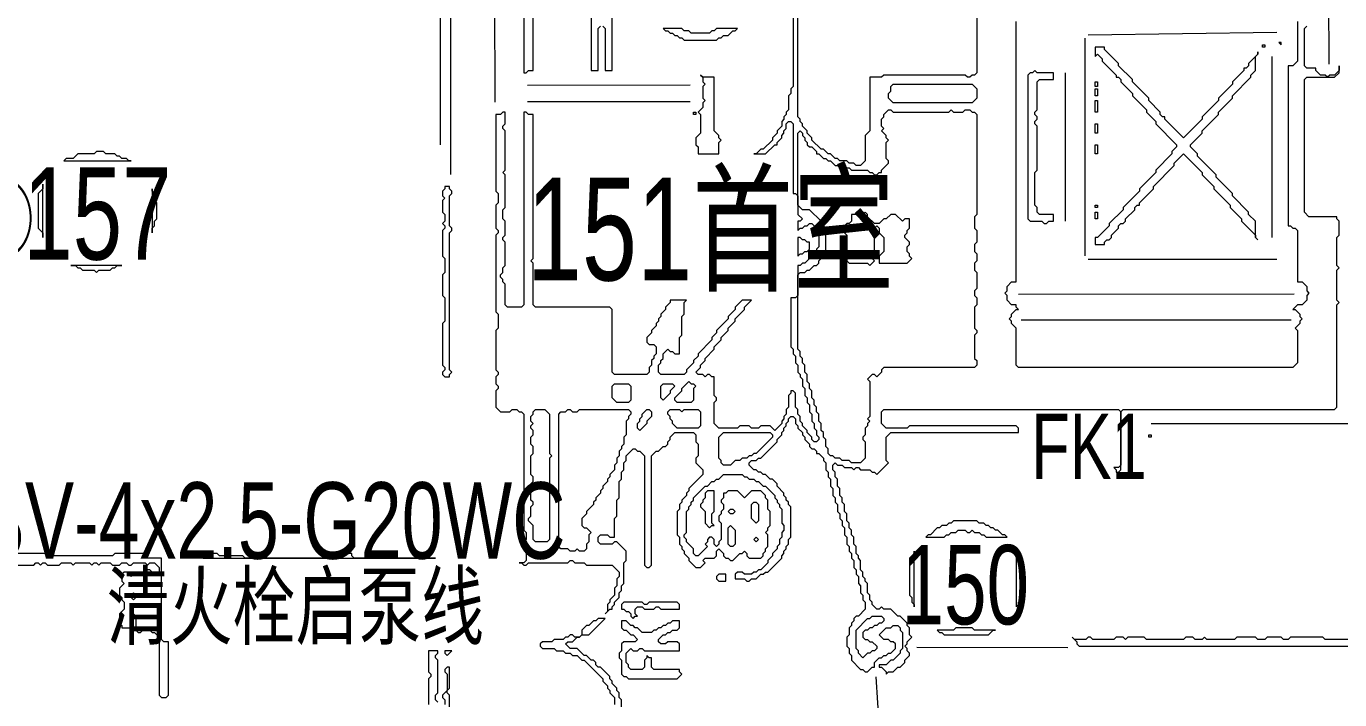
# Model space of a CAD drawing. Extents: x 25 to 4929, y 26 to 3478.
# Drawn here: x 1100 to 1665, y 1575 to 1865 of the extents above; entities that cross this region are included whole.
import ezdxf

# ---------------------------------------------------------------- set-up
doc = ezdxf.new("R2010")
doc.units = 0
for name, color, linetype, lineweight in [('OCR_TEXT', 6, 'Continuous', 0), ('TRACE_CURVE', 6, 'Continuous', 0), ('TRACE_STRAIGHT', 5, 'Continuous', 0), ('TRACE_TEXT_SYMBOL', 6, 'Continuous', 0)]:
    doc.layers.add(name, color=color, linetype=linetype, lineweight=lineweight)
doc.styles.add('wqy-unicode', font='wqy-unicode.lff')

msp = doc.modelspace()

# ---------------------------------------------------------------- linework, layer by layer
at = {"layer": 'TRACE_CURVE', "color": 6}
for points in [[(1430, 1875), (1430, 1839), (1429, 1838), (1429, 1836), (1428, 1835), (1428, 1829), (1427, 1828), (1427, 1827), (1426, 1826), (1426, 1825), (1425, 1824), (1425, 1822), (1423, 1820), (1423, 1819), (1421, 1817), (1421, 1816), (1417, 1812), (1416, 1812), (1414, 1810), (1413, 1810), (1418, 1810), (1422, 1814), (1423, 1814), (1423, 1815), (1425, 1817), (1425, 1818), (1426, 1819), (1426, 1820), (1427, 1821), (1427, 1823), (1428, 1824), (1429, 1824), (1430, 1823)], [(1509, 1875), (1509, 1845), (1508, 1844), (1507, 1844), (1506, 1843), (1505, 1843), (1504, 1844), (1469, 1844), (1468, 1843), (1463, 1843), (1463, 1820), (1461, 1818), (1461, 1807), (1459, 1805), (1457, 1805), (1456, 1806), (1454, 1806), (1453, 1807), (1450, 1807), (1449, 1808), (1448, 1808), (1446, 1810), (1445, 1810), (1443, 1812), (1442, 1812), (1438, 1816), (1438, 1817), (1436, 1819), (1436, 1820), (1434, 1822), (1434, 1823), (1433, 1824), (1433, 1825), (1432, 1826), (1432, 1875)], [(1524, 1741), (1526, 1743), (1527, 1743), (1526, 1744), (1526, 1745), (1524, 1745), (1522, 1747), (1522, 1749), (1521, 1750), (1522, 1751), (1522, 1753), (1524, 1755), (1526, 1755), (1526, 1867)], [(1647, 1867), (1647, 1850), (1645, 1848), (1643, 1848), (1643, 1779), (1644, 1779), (1645, 1778), (1646, 1778), (1647, 1777), (1647, 1755), (1649, 1755), (1651, 1753), (1651, 1751), (1652, 1750), (1651, 1749), (1651, 1747), (1649, 1745), (1647, 1745), (1645, 1743), (1646, 1743), (1648, 1741), (1648, 1740), (1649, 1739), (1648, 1738), (1648, 1737), (1646, 1735), (1647, 1734), (1647, 1720), (1645, 1718), (1527, 1718), (1526, 1719), (1526, 1735), (1524, 1737), (1524, 1738), (1523, 1739), (1524, 1740), (1524, 1741)], [(1650, 1842), (1651, 1843), (1663, 1843), (1665, 1845), (1665, 1848), (1665, 1846), (1663, 1844), (1661, 1844), (1660, 1843), (1659, 1844), (1657, 1844), (1655, 1846), (1655, 1847), (1651, 1847), (1650, 1848), (1650, 1864), (1651, 1865)], [(1452, 1659), (1451, 1660), (1451, 1662), (1450, 1663), (1450, 1666), (1449, 1667), (1449, 1670), (1448, 1671), (1448, 1673), (1447, 1674), (1447, 1676), (1448, 1677), (1449, 1676), (1451, 1676), (1452, 1675), (1455, 1675), (1456, 1674), (1457, 1675), (1458, 1675), (1459, 1674), (1463, 1674), (1464, 1673), (1465, 1673), (1466, 1672), (1471, 1677), (1470, 1678), (1470, 1688), (1472, 1690), (1527, 1690), (1527, 1692), (1526, 1693), (1480, 1693), (1479, 1692), (1470, 1692), (1468, 1694), (1468, 1699), (1469, 1700), (1570, 1700), (1571, 1699), (1571, 1676), (1570, 1675), (1568, 1675), (1569, 1674), (1569, 1673), (1570, 1673), (1571, 1674), (1571, 1699), (1572, 1700), (1663, 1700), (1664, 1701), (1664, 1745), (1665, 1746), (1664, 1747), (1664, 1760), (1665, 1761), (1664, 1762), (1664, 1774), (1665, 1775), (1665, 1781), (1664, 1782), (1664, 1783), (1652, 1783), (1650, 1785), (1650, 1842)], [(1307, 1744), (1306, 1745), (1306, 1754), (1305, 1755), (1305, 1756), (1304, 1757), (1304, 1758), (1305, 1759), (1305, 1761), (1306, 1762), (1306, 1772), (1305, 1773), (1305, 1774), (1306, 1775), (1306, 1781), (1305, 1782), (1305, 1786), (1306, 1787), (1306, 1801), (1305, 1802), (1306, 1803), (1306, 1820), (1305, 1821), (1305, 1822), (1306, 1823), (1306, 1828), (1305, 1828), (1304, 1827), (1302, 1827), (1302, 1794), (1303, 1793), (1303, 1789), (1302, 1788), (1302, 1778), (1303, 1777), (1303, 1776), (1302, 1775), (1302, 1742), (1303, 1741), (1303, 1735), (1302, 1734), (1302, 1717), (1303, 1716), (1303, 1715), (1302, 1714), (1302, 1711), (1303, 1710), (1303, 1709), (1302, 1708), (1302, 1701), (1304, 1699), (1308, 1699), (1309, 1700), (1311, 1700), (1312, 1699), (1313, 1699), (1314, 1698), (1314, 1648), (1315, 1647), (1315, 1644), (1314, 1643), (1314, 1640), (1315, 1639), (1315, 1635)], [(1387, 1721), (1387, 1720), (1384, 1717), (1384, 1716), (1383, 1715), (1373, 1715), (1372, 1716), (1372, 1719), (1373, 1720), (1373, 1721), (1374, 1722), (1374, 1724), (1376, 1726), (1377, 1725), (1378, 1725), (1379, 1724), (1381, 1724), (1381, 1731), (1382, 1732), (1382, 1740), (1383, 1741), (1383, 1746), (1384, 1747), (1377, 1747), (1377, 1746), (1375, 1744), (1375, 1743), (1373, 1741), (1373, 1740), (1372, 1739), (1372, 1738), (1371, 1737), (1371, 1736), (1369, 1734), (1369, 1733), (1367, 1731), (1367, 1729), (1368, 1728), (1370, 1728), (1371, 1727), (1371, 1724), (1370, 1723), (1370, 1722), (1369, 1721), (1369, 1719), (1368, 1718), (1368, 1716), (1367, 1715), (1353, 1715), (1352, 1716), (1352, 1743), (1351, 1744), (1319, 1744), (1318, 1745), (1318, 1763), (1317, 1764), (1318, 1765), (1318, 1827), (1316, 1827), (1315, 1828), (1314, 1828), (1314, 1745), (1313, 1744), (1307, 1744)], [(1446, 1807), (1448, 1805), (1449, 1805), (1450, 1804), (1454, 1804), (1455, 1803), (1462, 1803), (1463, 1802), (1464, 1802), (1465, 1801), (1466, 1801), (1467, 1802), (1468, 1802), (1468, 1803), (1471, 1806), (1471, 1807), (1470, 1808), (1470, 1815), (1471, 1816), (1470, 1817), (1470, 1818), (1468, 1820), (1469, 1821), (1468, 1822), (1468, 1825), (1469, 1826), (1469, 1827), (1471, 1829)], [(1471, 1829), (1472, 1829), (1473, 1828), (1497, 1828), (1498, 1829), (1499, 1828), (1503, 1828), (1504, 1829), (1506, 1829), (1507, 1828), (1508, 1828), (1509, 1827), (1509, 1784), (1508, 1783), (1508, 1778), (1509, 1777), (1509, 1772), (1508, 1771), (1508, 1768), (1509, 1767), (1509, 1764), (1508, 1763), (1508, 1760), (1509, 1759), (1509, 1752), (1508, 1751), (1508, 1749), (1509, 1748), (1509, 1745), (1508, 1744), (1508, 1735), (1509, 1734), (1509, 1733), (1508, 1732), (1508, 1722), (1509, 1721), (1509, 1719), (1508, 1718), (1469, 1718), (1468, 1717), (1468, 1716), (1466, 1714), (1465, 1715), (1464, 1715), (1462, 1713), (1463, 1712), (1463, 1697), (1462, 1696), (1463, 1695), (1462, 1694), (1462, 1693), (1461, 1692), (1461, 1689), (1460, 1688), (1460, 1687), (1461, 1686), (1461, 1679), (1459, 1677), (1455, 1677), (1454, 1678), (1451, 1678), (1450, 1679), (1448, 1679), (1447, 1680)], [(1430, 1823), (1430, 1793), (1431, 1793), (1432, 1792), (1432, 1784), (1434, 1782), (1433, 1781), (1432, 1781), (1432, 1777), (1433, 1778), (1434, 1778), (1435, 1779), (1436, 1779), (1437, 1780), (1438, 1780), (1440, 1778), (1440, 1777), (1441, 1776), (1441, 1770), (1440, 1769), (1440, 1768), (1435, 1763), (1434, 1763), (1433, 1762), (1432, 1762), (1432, 1749), (1431, 1748), (1429, 1748), (1429, 1727), (1430, 1726), (1430, 1724), (1431, 1723), (1431, 1720), (1432, 1719), (1432, 1716), (1433, 1715), (1433, 1714), (1434, 1713), (1434, 1710), (1435, 1709), (1435, 1706), (1436, 1705), (1436, 1703), (1437, 1702), (1437, 1699), (1438, 1698), (1438, 1695), (1439, 1694), (1439, 1692), (1440, 1691), (1440, 1689), (1441, 1688), (1441, 1687), (1440, 1686), (1439, 1686), (1438, 1687), (1438, 1688), (1436, 1690), (1436, 1691), (1434, 1693), (1434, 1694), (1433, 1695), (1433, 1697), (1432, 1698)], [(1447, 1680), (1446, 1680), (1445, 1681), (1445, 1683), (1444, 1684), (1444, 1687), (1443, 1688), (1443, 1690), (1442, 1691), (1442, 1694), (1441, 1695), (1441, 1698), (1440, 1699), (1440, 1701), (1439, 1702), (1439, 1704), (1438, 1705), (1438, 1708), (1437, 1709), (1437, 1711), (1436, 1712), (1436, 1715), (1435, 1716), (1435, 1719), (1434, 1720), (1434, 1722), (1433, 1723), (1433, 1725), (1432, 1726), (1432, 1758), (1433, 1759), (1435, 1759), (1436, 1760), (1437, 1760), (1439, 1762), (1440, 1762), (1441, 1763), (1441, 1764), (1442, 1765), (1442, 1766), (1444, 1768), (1444, 1778), (1442, 1780), (1442, 1781), (1437, 1786), (1434, 1786), (1432, 1788), (1432, 1819), (1433, 1820), (1434, 1819), (1434, 1818), (1435, 1817), (1435, 1816), (1436, 1815), (1436, 1814), (1437, 1813), (1438, 1813), (1440, 1811), (1440, 1810), (1441, 1810), (1443, 1808), (1444, 1808), (1445, 1807), (1446, 1807)], [(1432, 1698), (1432, 1700), (1431, 1701), (1431, 1707), (1430, 1708), (1429, 1708), (1429, 1707), (1428, 1706), (1428, 1701), (1427, 1700), (1427, 1698), (1426, 1697), (1426, 1696), (1425, 1695), (1425, 1694), (1422, 1691), (1420, 1693), (1416, 1693), (1415, 1692), (1412, 1692), (1411, 1693), (1407, 1693), (1406, 1692), (1398, 1692), (1396, 1694), (1396, 1703), (1397, 1704), (1397, 1705), (1396, 1706), (1396, 1714), (1395, 1714), (1394, 1715), (1393, 1715), (1392, 1714), (1391, 1715), (1389, 1715), (1388, 1716), (1390, 1718), (1390, 1719), (1392, 1721), (1392, 1722), (1396, 1726), (1396, 1727), (1399, 1730), (1399, 1731), (1402, 1734), (1402, 1735), (1405, 1738), (1405, 1739), (1409, 1743), (1409, 1744), (1412, 1747), (1408, 1747), (1405, 1744), (1405, 1743), (1402, 1740), (1402, 1739), (1397, 1734), (1397, 1733), (1395, 1731), (1395, 1730), (1389, 1724), (1389, 1723), (1387, 1721)], [(1428, 1659), (1428, 1660), (1427, 1661), (1427, 1662), (1426, 1663), (1426, 1664), (1423, 1667), (1423, 1668), (1421, 1670), (1420, 1670), (1418, 1672), (1417, 1672), (1416, 1673), (1415, 1673), (1414, 1674), (1413, 1674), (1411, 1676), (1411, 1677), (1412, 1678), (1414, 1678), (1415, 1679), (1416, 1679), (1423, 1686), (1423, 1687), (1425, 1689), (1425, 1690), (1426, 1691), (1426, 1692), (1427, 1693), (1427, 1694), (1428, 1695), (1428, 1696), (1429, 1697), (1430, 1697), (1431, 1696), (1431, 1694), (1432, 1693), (1432, 1692), (1434, 1690), (1434, 1689), (1435, 1688), (1435, 1687), (1437, 1685), (1437, 1684), (1438, 1683), (1439, 1683), (1440, 1682), (1440, 1681), (1441, 1681), (1443, 1679), (1443, 1678), (1444, 1677), (1444, 1674), (1445, 1673), (1445, 1671), (1446, 1670), (1446, 1667), (1447, 1666), (1447, 1663), (1448, 1662), (1448, 1660), (1449, 1659), (1449, 1656), (1450, 1655)], [(1366, 1680), (1366, 1633), (1367, 1632), (1368, 1632), (1369, 1633), (1369, 1680), (1371, 1682), (1372, 1682), (1374, 1684), (1375, 1684), (1376, 1685), (1376, 1686), (1377, 1687), (1377, 1688), (1379, 1690), (1387, 1690), (1388, 1689), (1388, 1686), (1389, 1685), (1389, 1680), (1388, 1679), (1388, 1677), (1391, 1674), (1391, 1672), (1385, 1666), (1385, 1665), (1384, 1664), (1384, 1663), (1382, 1661), (1382, 1660), (1381, 1659), (1381, 1657), (1380, 1656), (1380, 1646), (1381, 1645), (1381, 1642), (1382, 1641), (1382, 1640), (1383, 1639), (1383, 1638), (1385, 1636), (1385, 1635), (1388, 1632), (1390, 1632), (1392, 1634), (1391, 1635), (1392, 1636), (1396, 1636), (1397, 1637), (1397, 1639), (1398, 1640), (1400, 1638), (1400, 1637), (1401, 1636), (1402, 1636), (1403, 1635), (1404, 1635), (1407, 1638), (1408, 1638), (1409, 1639), (1410, 1638), (1410, 1637), (1411, 1636), (1416, 1636)], [(1315, 1635), (1314, 1634), (1312, 1634), (1313, 1634), (1314, 1633), (1315, 1633), (1316, 1634), (1333, 1634), (1334, 1635), (1335, 1635), (1336, 1634), (1340, 1634), (1341, 1633), (1352, 1633), (1355, 1630), (1355, 1628), (1354, 1627), (1354, 1624), (1353, 1623), (1353, 1620), (1351, 1618), (1351, 1617), (1350, 1616), (1350, 1613), (1349, 1612), (1351, 1614), (1352, 1614), (1352, 1615), (1353, 1616), (1353, 1617), (1355, 1619), (1355, 1621), (1356, 1622), (1356, 1624), (1357, 1625), (1357, 1634), (1358, 1635), (1358, 1639), (1354, 1643), (1353, 1643), (1352, 1642), (1347, 1642), (1346, 1643), (1346, 1645), (1347, 1646), (1350, 1646), (1351, 1645), (1353, 1645), (1353, 1653), (1354, 1654), (1354, 1661), (1355, 1662), (1355, 1669), (1356, 1670), (1356, 1673), (1357, 1674), (1357, 1677), (1358, 1678), (1358, 1680), (1361, 1683), (1362, 1683), (1363, 1682), (1364, 1682), (1366, 1680)], [(1416, 1636), (1417, 1637), (1417, 1638), (1418, 1639), (1418, 1640), (1419, 1641), (1419, 1646), (1418, 1647), (1419, 1648), (1419, 1649), (1420, 1650), (1420, 1656), (1419, 1657), (1419, 1661), (1418, 1662), (1418, 1663), (1416, 1665), (1412, 1665), (1409, 1662), (1406, 1665), (1402, 1665), (1401, 1664), (1400, 1664), (1400, 1662), (1399, 1661), (1399, 1660), (1400, 1659), (1400, 1657), (1399, 1656), (1399, 1655), (1398, 1654), (1398, 1652), (1399, 1651), (1399, 1644), (1398, 1643), (1398, 1642), (1397, 1641), (1396, 1642), (1396, 1644), (1395, 1645), (1394, 1645), (1393, 1644), (1393, 1643), (1392, 1642), (1393, 1641), (1389, 1637), (1388, 1637), (1387, 1638), (1387, 1640), (1384, 1643), (1384, 1644), (1383, 1645), (1383, 1646), (1384, 1647), (1384, 1656), (1385, 1657), (1385, 1658), (1386, 1659), (1386, 1660), (1387, 1661), (1387, 1662), (1392, 1667), (1393, 1667), (1395, 1669)], [(1395, 1669), (1396, 1669), (1397, 1670), (1398, 1670), (1400, 1672), (1408, 1672), (1409, 1671), (1410, 1671), (1411, 1670), (1413, 1670), (1414, 1669), (1415, 1669), (1417, 1667), (1418, 1667), (1422, 1663), (1422, 1662), (1423, 1661), (1423, 1660), (1424, 1659), (1424, 1658), (1425, 1657), (1425, 1651), (1426, 1650), (1426, 1648), (1425, 1647), (1425, 1645), (1424, 1644), (1424, 1642), (1423, 1641), (1423, 1640), (1421, 1638), (1421, 1637), (1419, 1635), (1419, 1634), (1416, 1631), (1415, 1631), (1414, 1630), (1413, 1630), (1412, 1629), (1409, 1629), (1408, 1630), (1406, 1630), (1405, 1629), (1405, 1627), (1409, 1627), (1410, 1626), (1411, 1626), (1412, 1627), (1414, 1627), (1416, 1629), (1417, 1629), (1418, 1630), (1419, 1630), (1425, 1636), (1425, 1637), (1426, 1638), (1426, 1639), (1427, 1640), (1427, 1641), (1428, 1642), (1428, 1644), (1429, 1645), (1429, 1658), (1428, 1659)], [(1476, 1605), (1477, 1604), (1477, 1597), (1476, 1596), (1476, 1595), (1473, 1592), (1472, 1592), (1470, 1590), (1467, 1590), (1467, 1589), (1468, 1589), (1470, 1587), (1470, 1586), (1471, 1587), (1473, 1587), (1475, 1589), (1476, 1589), (1478, 1591), (1478, 1592), (1480, 1594), (1480, 1595), (1479, 1596), (1479, 1597), (1478, 1598), (1479, 1599), (1479, 1600), (1481, 1602), (1480, 1603), (1480, 1606), (1479, 1607), (1479, 1608), (1476, 1611), (1475, 1611), (1472, 1614), (1469, 1614), (1468, 1615), (1467, 1614), (1466, 1614), (1464, 1616), (1464, 1617), (1463, 1618), (1463, 1620), (1462, 1621), (1462, 1625), (1461, 1626), (1461, 1627), (1460, 1628), (1460, 1630), (1459, 1631), (1459, 1635), (1458, 1636), (1458, 1637), (1457, 1638), (1457, 1641), (1456, 1642), (1456, 1645), (1455, 1646), (1455, 1648), (1454, 1649), (1454, 1651), (1453, 1652), (1453, 1655), (1452, 1656), (1452, 1659)], [(1450, 1655), (1450, 1653), (1451, 1652), (1451, 1650), (1452, 1649), (1452, 1646), (1453, 1645), (1453, 1642), (1454, 1641), (1454, 1639), (1455, 1638), (1455, 1636), (1456, 1635), (1456, 1632), (1457, 1631), (1457, 1629), (1458, 1628), (1458, 1625), (1459, 1624), (1459, 1621), (1460, 1620), (1460, 1618), (1461, 1617), (1461, 1614), (1458, 1611), (1457, 1611), (1456, 1610), (1456, 1609), (1455, 1608), (1455, 1607), (1454, 1606), (1454, 1603), (1453, 1602), (1453, 1598), (1454, 1597), (1454, 1595), (1455, 1594), (1455, 1592), (1459, 1588), (1460, 1588), (1461, 1587), (1462, 1587), (1464, 1589), (1465, 1589), (1465, 1591), (1467, 1593), (1468, 1593), (1469, 1594), (1470, 1594), (1471, 1595), (1472, 1595), (1474, 1597), (1474, 1599), (1473, 1600), (1472, 1600), (1471, 1601), (1469, 1601), (1467, 1603), (1470, 1606), (1472, 1606), (1473, 1607), (1475, 1607), (1476, 1606), (1476, 1605)], [(1346, 1610), (1345, 1609), (1344, 1609), (1342, 1607), (1341, 1607), (1339, 1605), (1339, 1603), (1338, 1602), (1336, 1602), (1335, 1603), (1334, 1603), (1333, 1602), (1332, 1602), (1331, 1601), (1327, 1601), (1326, 1600), (1322, 1600), (1321, 1599), (1321, 1598), (1322, 1597), (1327, 1597), (1328, 1596), (1331, 1596), (1332, 1595), (1334, 1595), (1335, 1594), (1337, 1594), (1339, 1592), (1340, 1592), (1348, 1584), (1348, 1583), (1350, 1581), (1350, 1580), (1351, 1579), (1351, 1578), (1353, 1576), (1353, 1573)], [(1354, 1580), (1352, 1582), (1352, 1583), (1351, 1584), (1351, 1585), (1347, 1589), (1346, 1589), (1345, 1590), (1345, 1591), (1344, 1592), (1343, 1592), (1341, 1594), (1340, 1594), (1337, 1597), (1334, 1597), (1332, 1599), (1333, 1600), (1335, 1600), (1337, 1602), (1338, 1602), (1339, 1603), (1342, 1603), (1349, 1610), (1346, 1610)], [(1356, 1572), (1356, 1575), (1355, 1576), (1355, 1578), (1354, 1579), (1354, 1580)]]:
    msp.add_lwpolyline(points, dxfattribs=at)
for points in [[(1472, 1839), (1473, 1840), (1507, 1840), (1509, 1838), (1509, 1834), (1507, 1832), (1473, 1832), (1471, 1834), (1471, 1836), (1472, 1837)], [(1352, 1710), (1353, 1711), (1359, 1711), (1360, 1710), (1360, 1704), (1359, 1703), (1354, 1703), (1352, 1705)], [(1373, 1710), (1374, 1711), (1378, 1711), (1379, 1710), (1377, 1708), (1377, 1707), (1374, 1704), (1373, 1705)], [(1385, 1712), (1386, 1711), (1387, 1711), (1388, 1710), (1387, 1709), (1387, 1704), (1386, 1703), (1380, 1703), (1379, 1704), (1379, 1705), (1382, 1708), (1382, 1709)], [(1318, 1699), (1319, 1700), (1323, 1700), (1325, 1698), (1325, 1681), (1326, 1680), (1325, 1679), (1325, 1644), (1324, 1643), (1319, 1643), (1318, 1644), (1318, 1650), (1316, 1652), (1316, 1653), (1317, 1654), (1317, 1658), (1318, 1659), (1318, 1660), (1317, 1661), (1317, 1668), (1318, 1669), (1318, 1671), (1317, 1672), (1317, 1680), (1318, 1681), (1318, 1684), (1317, 1685), (1317, 1688), (1318, 1689), (1318, 1691), (1317, 1692), (1317, 1693), (1318, 1694), (1317, 1695), (1317, 1697), (1318, 1698)], [(1332, 1699), (1333, 1700), (1334, 1700), (1335, 1699), (1337, 1699), (1338, 1700), (1359, 1700), (1360, 1699), (1360, 1698), (1359, 1697), (1359, 1696), (1358, 1695), (1358, 1689), (1357, 1688), (1357, 1685), (1356, 1684), (1356, 1683), (1355, 1682), (1355, 1680), (1354, 1679), (1354, 1677), (1353, 1676), (1353, 1674), (1351, 1672), (1351, 1671), (1350, 1670), (1350, 1669), (1348, 1667), (1348, 1666), (1347, 1665), (1347, 1664), (1345, 1662), (1345, 1661), (1344, 1660), (1344, 1659), (1341, 1656), (1341, 1655), (1339, 1653), (1339, 1650), (1340, 1649), (1341, 1649), (1343, 1647), (1342, 1646), (1342, 1643), (1341, 1642), (1341, 1640), (1340, 1639), (1338, 1639), (1337, 1640), (1336, 1639), (1334, 1639), (1333, 1640), (1330, 1640), (1329, 1641), (1329, 1698), (1330, 1699)], [(1367, 1700), (1368, 1700), (1369, 1699), (1369, 1697), (1367, 1695), (1367, 1694), (1364, 1691), (1363, 1692), (1363, 1694), (1364, 1695), (1364, 1696), (1365, 1697), (1365, 1698)], [(1376, 1699), (1377, 1700), (1381, 1700), (1382, 1699), (1383, 1700), (1389, 1700), (1390, 1699), (1390, 1693), (1389, 1692), (1380, 1692), (1378, 1694), (1378, 1695), (1377, 1696), (1377, 1697), (1376, 1698)], [(1400, 1690), (1420, 1690), (1421, 1689), (1421, 1688), (1414, 1681), (1413, 1681), (1412, 1680), (1411, 1680), (1410, 1679), (1408, 1679), (1407, 1678), (1405, 1678), (1403, 1676), (1400, 1676), (1399, 1677), (1399, 1678), (1398, 1679), (1398, 1688)], [(1402, 1656), (1403, 1657), (1404, 1657), (1405, 1656), (1404, 1655), (1403, 1655)], [(1412, 1659), (1413, 1660), (1414, 1660), (1415, 1659), (1415, 1652), (1414, 1651), (1412, 1653)], [(1402, 1649), (1403, 1650), (1405, 1648), (1405, 1642), (1404, 1641), (1403, 1641), (1402, 1642)], [(1413, 1644), (1414, 1645), (1415, 1644), (1414, 1643)], [(1463, 1610), (1464, 1611), (1468, 1611), (1469, 1610), (1469, 1609), (1468, 1608), (1467, 1608), (1466, 1607), (1465, 1607), (1464, 1606), (1463, 1606), (1462, 1605), (1461, 1605), (1460, 1604), (1460, 1602), (1461, 1601), (1462, 1601), (1463, 1600), (1464, 1600), (1466, 1598), (1466, 1597), (1465, 1596), (1464, 1596), (1463, 1595), (1462, 1595), (1460, 1593), (1458, 1595), (1458, 1596), (1457, 1597), (1457, 1605), (1462, 1610)]]:
    msp.add_lwpolyline(points, close=True, dxfattribs=at)
at = {"layer": 'TRACE_STRAIGHT', "color": 5}
for p, q in [((1282.39, 2082.38), (1282.42, 1801.12)), ((1278, 1999), (1278, 1814)), ((1301.37, 1922.38), (1301.46, 1832.37)), ((1660.44, 1911.12), (1660.47, 1848.62)), ((1556.89, 1861.33), (1638.14, 1862.49)), ((1555.44, 1859.88), (1555.44, 1766.12)), ((1636, 1852), (1636, 1774)), ((1547, 1845), (1547, 1781)), ((1315.62, 1839.67), (1385.63, 1839.75)), ((1315.62, 1832.52), (1385.62, 1832.55)), ((1556.87, 1764.69), (1638.13, 1764.71)), ((1526.88, 1749.7), (1645.63, 1749.71)), ((1528.12, 1738.62), (1644.38, 1738.63)), ((1584, 1694), (1691, 1694)), ((1483.12, 1597.61), (1548.13, 1597.52)), ((1465.58, 1584.87), (1471.01, 1498.57))]:
    msp.add_line(p, q, dxfattribs=at)
at = {"layer": 'TRACE_TEXT_SYMBOL', "color": 6}
for points in [[(1314, 1891), (1314, 1845), (1315, 1845), (1316, 1846), (1318, 1846), (1318, 1891)], [(1348, 1865), (1349, 1864), (1349, 1846), (1352, 1846), (1352, 1880)], [(1343, 1870), (1343, 1846), (1346, 1846), (1346, 1864), (1347, 1865)], [(1560, 1856), (1560, 1852), (1561, 1853), (1563, 1851), (1563, 1850), (1569, 1844), (1569, 1843), (1570, 1843), (1571, 1842), (1571, 1841), (1576, 1836), (1576, 1835), (1582, 1829), (1582, 1828), (1586, 1824), (1586, 1823), (1595, 1814), (1595, 1813), (1593, 1811), (1593, 1810), (1586, 1803), (1586, 1802), (1579, 1795), (1579, 1794), (1572, 1787), (1572, 1786), (1566, 1780), (1566, 1779), (1561, 1774), (1560, 1774), (1560, 1771), (1564, 1771), (1564, 1772), (1565, 1773), (1566, 1773), (1567, 1774), (1567, 1775), (1570, 1778), (1570, 1779), (1571, 1780), (1572, 1780), (1573, 1781), (1573, 1782), (1577, 1786), (1577, 1787), (1578, 1788), (1579, 1788), (1579, 1789), (1585, 1795), (1585, 1796), (1594, 1805), (1594, 1806), (1598, 1810), (1606, 1802), (1606, 1801), (1611, 1796), (1611, 1795), (1618, 1788), (1618, 1787), (1623, 1782), (1623, 1781), (1629, 1775), (1629, 1774), (1630, 1773)], [(1630, 1773), (1629, 1774), (1629, 1781), (1626, 1784), (1626, 1785), (1619, 1792), (1619, 1793), (1612, 1800), (1612, 1801), (1604, 1809), (1604, 1810), (1601, 1813), (1601, 1814), (1606, 1819), (1606, 1820), (1613, 1827), (1613, 1828), (1619, 1834), (1619, 1835), (1627, 1843), (1627, 1844), (1629, 1846), (1629, 1852), (1630, 1853), (1630, 1854), (1630, 1853), (1626, 1849), (1626, 1848), (1625, 1847), (1624, 1847), (1624, 1846), (1619, 1841), (1619, 1840), (1613, 1834), (1613, 1833), (1606, 1826), (1606, 1825), (1598, 1817), (1590, 1825), (1590, 1826), (1589, 1826), (1588, 1827), (1588, 1828), (1583, 1833), (1583, 1834), (1576, 1841), (1576, 1842), (1570, 1848), (1570, 1849), (1564, 1855), (1564, 1856), (1560, 1856)], [(1147, 1611), (1147, 1605), (1148, 1604), (1149, 1604), (1151, 1606), (1152, 1606), (1154, 1604), (1155, 1604), (1157, 1602), (1157, 1577), (1158, 1576), (1160, 1576), (1161, 1577), (1161, 1600), (1159, 1600), (1158, 1601), (1158, 1636), (1152, 1636), (1151, 1637), (1151, 1638), (1138, 1638), (1137, 1637), (1110, 1637), (1109, 1638), (1092, 1638)], [(1093, 1633), (1103, 1633), (1104, 1634), (1105, 1634), (1106, 1633), (1107, 1634), (1108, 1634), (1109, 1633), (1114, 1633), (1115, 1634), (1119, 1634), (1120, 1633), (1121, 1634), (1127, 1634), (1128, 1633), (1129, 1634), (1130, 1634), (1131, 1633), (1132, 1634), (1136, 1634), (1137, 1633), (1140, 1633), (1141, 1634), (1143, 1634), (1144, 1633), (1145, 1633), (1146, 1634), (1151, 1634), (1152, 1633), (1153, 1634), (1155, 1634), (1157, 1632), (1157, 1630), (1156, 1629), (1155, 1629), (1153, 1631), (1151, 1631), (1149, 1629), (1146, 1629), (1145, 1628), (1144, 1629), (1144, 1630), (1142, 1630), (1141, 1629), (1141, 1626), (1142, 1625), (1140, 1623), (1140, 1620), (1141, 1619), (1141, 1618), (1142, 1617), (1142, 1614), (1140, 1612), (1140, 1608), (1141, 1607), (1141, 1606), (1145, 1606), (1145, 1611), (1146, 1612), (1147, 1611)], [(1356, 1609), (1356, 1606), (1357, 1605), (1358, 1605), (1360, 1603), (1361, 1603), (1363, 1601), (1362, 1600), (1357, 1600), (1356, 1599), (1356, 1596), (1355, 1595), (1355, 1593), (1356, 1592), (1356, 1586), (1357, 1585), (1358, 1585), (1359, 1584), (1380, 1584), (1382, 1586), (1381, 1587), (1381, 1588), (1370, 1588), (1369, 1589), (1369, 1593), (1368, 1593), (1367, 1594), (1367, 1593), (1366, 1592), (1366, 1589), (1365, 1588), (1360, 1588), (1359, 1589), (1359, 1590), (1358, 1591), (1358, 1595), (1360, 1597), (1361, 1596), (1363, 1596), (1364, 1597), (1365, 1597), (1366, 1596), (1381, 1596), (1381, 1599), (1380, 1600), (1376, 1600), (1375, 1599), (1373, 1599), (1372, 1600), (1372, 1601), (1374, 1603), (1375, 1603), (1376, 1604), (1377, 1604), (1378, 1605), (1380, 1605), (1381, 1606), (1381, 1609), (1378, 1609), (1377, 1608), (1376, 1608), (1375, 1607), (1374, 1607), (1373, 1606)], [(1373, 1606), (1372, 1606), (1371, 1605), (1370, 1605), (1369, 1604), (1365, 1604), (1363, 1606), (1362, 1606), (1361, 1607), (1360, 1607), (1358, 1609), (1356, 1609)], [(1685, 1601), (1659, 1601), (1658, 1602), (1644, 1602), (1643, 1601), (1641, 1601), (1640, 1602), (1634, 1602), (1633, 1601), (1630, 1601), (1629, 1602), (1621, 1602), (1620, 1601), (1608, 1601), (1607, 1602), (1606, 1601), (1603, 1601), (1602, 1602), (1599, 1602), (1598, 1601), (1582, 1601), (1581, 1602), (1574, 1602), (1573, 1601), (1572, 1602), (1569, 1602), (1568, 1601), (1559, 1601), (1558, 1602), (1557, 1602), (1556, 1601), (1551, 1601), (1550, 1602), (1552, 1600), (1552, 1599), (1553, 1598), (1680, 1598)], [(1277, 1574), (1276, 1575), (1276, 1577), (1277, 1578), (1277, 1592), (1276, 1593), (1276, 1594), (1277, 1595), (1277, 1596), (1273, 1596), (1273, 1587), (1274, 1586), (1274, 1585), (1273, 1584), (1273, 1573)], [(1282, 1572), (1282, 1577), (1281, 1578), (1281, 1579), (1282, 1580), (1282, 1589), (1281, 1589), (1280, 1588), (1280, 1587), (1281, 1586), (1281, 1579), (1279, 1577), (1279, 1576), (1280, 1575), (1280, 1573)]]:
    msp.add_lwpolyline(points, dxfattribs=at)
for points in [[(1374, 1864), (1375, 1863), (1376, 1863), (1377, 1862), (1378, 1862), (1379, 1861), (1380, 1861), (1381, 1860), (1382, 1860), (1383, 1859), (1397, 1859), (1398, 1860), (1399, 1860), (1400, 1861), (1402, 1861), (1404, 1863), (1405, 1863), (1406, 1864), (1397, 1864), (1396, 1863), (1395, 1863), (1394, 1862), (1386, 1862), (1385, 1863), (1383, 1863), (1382, 1864)], [(1632, 1857), (1633, 1857), (1633, 1856), (1632, 1856)], [(1639, 1858), (1640, 1857), (1640, 1858)], [(1390, 1844), (1391, 1843), (1391, 1841), (1392, 1840), (1391, 1839), (1391, 1834), (1392, 1833), (1391, 1832), (1391, 1830), (1389, 1828), (1390, 1827), (1390, 1819), (1388, 1817), (1388, 1814), (1389, 1813), (1389, 1810), (1398, 1810), (1398, 1815), (1399, 1816), (1398, 1817), (1398, 1818), (1396, 1820), (1396, 1843), (1391, 1843)], [(1534, 1846), (1533, 1845), (1532, 1845), (1531, 1844), (1531, 1782), (1532, 1781), (1537, 1781), (1538, 1780), (1539, 1780), (1540, 1781), (1542, 1781), (1542, 1784), (1536, 1784), (1535, 1785), (1535, 1787), (1534, 1788), (1534, 1802), (1535, 1803), (1535, 1822), (1534, 1823), (1534, 1824), (1535, 1825), (1535, 1826), (1534, 1827), (1534, 1828), (1535, 1829), (1535, 1841), (1536, 1842), (1542, 1842), (1542, 1845), (1535, 1845)], [(1560, 1841), (1561, 1841), (1561, 1839), (1560, 1839)], [(1560, 1838), (1561, 1838), (1561, 1835), (1560, 1835)], [(1560, 1833), (1561, 1833), (1561, 1828), (1560, 1828)], [(1387, 1828), (1388, 1828), (1388, 1827), (1387, 1827)], [(1560, 1823), (1561, 1823), (1561, 1819), (1560, 1819)], [(1130, 1811), (1129, 1810), (1122, 1810), (1120, 1808), (1117, 1808), (1116, 1807), (1145, 1807), (1144, 1807), (1143, 1808), (1141, 1808), (1140, 1809), (1139, 1809), (1138, 1810), (1134, 1810), (1133, 1811)], [(1560, 1814), (1561, 1814), (1561, 1810), (1560, 1810)], [(1107, 1797), (1107, 1795), (1105, 1793), (1105, 1778), (1107, 1776), (1107, 1774)], [(1154, 1795), (1154, 1776), (1154, 1778), (1155, 1779), (1155, 1781), (1156, 1782), (1156, 1789), (1155, 1790), (1155, 1793), (1154, 1794)], [(1280, 1796), (1280, 1795), (1279, 1794), (1279, 1792), (1280, 1791), (1279, 1790), (1279, 1785), (1280, 1784), (1280, 1781), (1279, 1780), (1280, 1779), (1280, 1778), (1279, 1777), (1279, 1766), (1280, 1765), (1280, 1759), (1279, 1758), (1279, 1749), (1280, 1748), (1280, 1738), (1279, 1737), (1279, 1719), (1280, 1718), (1280, 1717), (1279, 1716), (1279, 1715), (1280, 1714), (1282, 1714), (1282, 1715), (1283, 1716), (1282, 1717), (1282, 1776), (1283, 1777), (1283, 1778), (1282, 1779), (1282, 1792), (1283, 1793), (1283, 1794), (1282, 1795), (1282, 1796)], [(1560, 1788), (1561, 1788), (1561, 1787), (1560, 1787)], [(1461, 1785), (1460, 1784), (1459, 1784), (1458, 1783), (1457, 1784), (1455, 1784), (1455, 1781), (1454, 1780), (1453, 1780), (1451, 1778), (1451, 1777), (1453, 1775), (1453, 1764), (1454, 1763), (1462, 1763), (1463, 1762), (1465, 1764), (1464, 1765), (1464, 1766), (1465, 1767), (1465, 1775), (1464, 1776), (1465, 1777), (1465, 1778), (1466, 1779), (1467, 1778), (1467, 1776), (1469, 1774), (1469, 1768), (1467, 1766), (1467, 1763), (1479, 1763), (1481, 1765), (1480, 1766), (1480, 1767), (1479, 1768), (1479, 1770), (1480, 1771), (1480, 1772), (1478, 1774), (1478, 1775), (1479, 1776), (1479, 1777), (1480, 1778), (1480, 1782), (1478, 1782), (1477, 1781), (1474, 1784), (1472, 1784), (1470, 1782), (1469, 1782), (1467, 1780), (1465, 1780), (1462, 1783), (1462, 1784)], [(1560, 1785), (1561, 1785), (1561, 1782), (1560, 1782)], [(1432, 1774), (1432, 1766), (1433, 1767), (1434, 1767), (1435, 1768), (1436, 1768), (1437, 1769), (1437, 1772), (1436, 1772), (1435, 1773), (1434, 1773), (1433, 1774)], [(1119, 1762), (1121, 1762), (1122, 1761), (1123, 1761), (1124, 1760), (1129, 1760), (1130, 1759), (1131, 1760), (1136, 1760), (1137, 1761), (1138, 1761), (1139, 1762), (1141, 1762)], [(1583, 1689), (1584, 1689), (1584, 1688), (1583, 1688)], [(1393, 1665), (1392, 1664), (1392, 1662), (1391, 1661), (1391, 1660), (1390, 1659), (1390, 1658), (1392, 1656), (1392, 1651), (1394, 1649), (1395, 1650), (1396, 1650), (1395, 1651), (1395, 1655), (1396, 1656), (1396, 1665)], [(1499, 1652), (1498, 1651), (1497, 1651), (1496, 1650), (1494, 1650), (1493, 1649), (1492, 1649), (1489, 1646), (1488, 1646), (1487, 1645), (1495, 1645), (1496, 1646), (1497, 1646), (1498, 1647), (1500, 1647), (1501, 1648), (1504, 1648), (1505, 1647), (1506, 1647), (1507, 1648), (1508, 1647), (1510, 1647), (1511, 1646), (1512, 1646), (1513, 1645), (1522, 1645), (1521, 1646), (1520, 1646), (1518, 1648), (1517, 1648), (1516, 1649), (1515, 1649), (1514, 1650), (1513, 1650), (1512, 1651), (1510, 1651), (1509, 1652)], [(1176, 1638), (1176, 1636), (1276, 1636), (1241, 1636), (1240, 1637), (1240, 1638), (1236, 1638), (1236, 1637), (1235, 1636), (1194, 1636), (1193, 1637), (1183, 1637), (1182, 1638)], [(1482, 1639), (1482, 1638), (1481, 1637), (1481, 1635), (1480, 1634), (1480, 1620), (1481, 1619), (1481, 1617), (1482, 1616), (1482, 1615)], [(1526, 1639), (1526, 1615), (1527, 1616), (1527, 1617), (1528, 1618), (1528, 1620), (1529, 1621), (1529, 1632), (1528, 1633), (1528, 1636), (1526, 1638)], [(1398, 1629), (1397, 1628), (1397, 1627), (1398, 1626), (1401, 1626), (1401, 1629)], [(1145, 1620), (1146, 1621), (1147, 1620), (1147, 1619), (1146, 1618), (1145, 1619)], [(1357, 1617), (1356, 1616), (1356, 1614), (1357, 1614), (1358, 1613), (1359, 1613), (1360, 1612), (1360, 1611), (1361, 1610), (1362, 1611), (1363, 1611), (1362, 1612), (1362, 1614), (1363, 1615), (1365, 1615), (1366, 1614), (1370, 1614), (1371, 1615), (1372, 1615), (1373, 1614), (1381, 1614), (1381, 1616), (1380, 1617), (1368, 1617), (1367, 1616), (1366, 1616), (1365, 1617)], [(1500, 1606), (1499, 1605), (1492, 1605), (1493, 1604), (1494, 1604), (1495, 1603), (1514, 1603), (1516, 1605), (1517, 1605), (1508, 1605), (1507, 1606)], [(1280, 1596), (1280, 1595), (1281, 1594), (1283, 1596)]]:
    msp.add_lwpolyline(points, close=True, dxfattribs=at)

# ---------------------------------------------------------------- texts
at = {"layer": 'OCR_TEXT', "color": 6, "style": 'wqy-unicode', "width": 0.72}
for s, height, p in [('157', 39.648, (1098.58, 1764.53)), ('151首室', 44.288, (1315.28, 1755.56)), ('③', 27.38, (1076.15, 1768.19)), ('FK1', 28.125, (1532.46, 1670)), ('NH-BV-4x2.5-G20WC', 32.9386, (1021.74, 1635.7)), ('150', 34.165, (1476.61, 1607.46)), ('清火栓启泵线', 27.559, (1134.47, 1601.61))]:
    msp.add_text(s, height=height, dxfattribs=at).set_placement(p)

doc.saveas('drawing.dxf')
